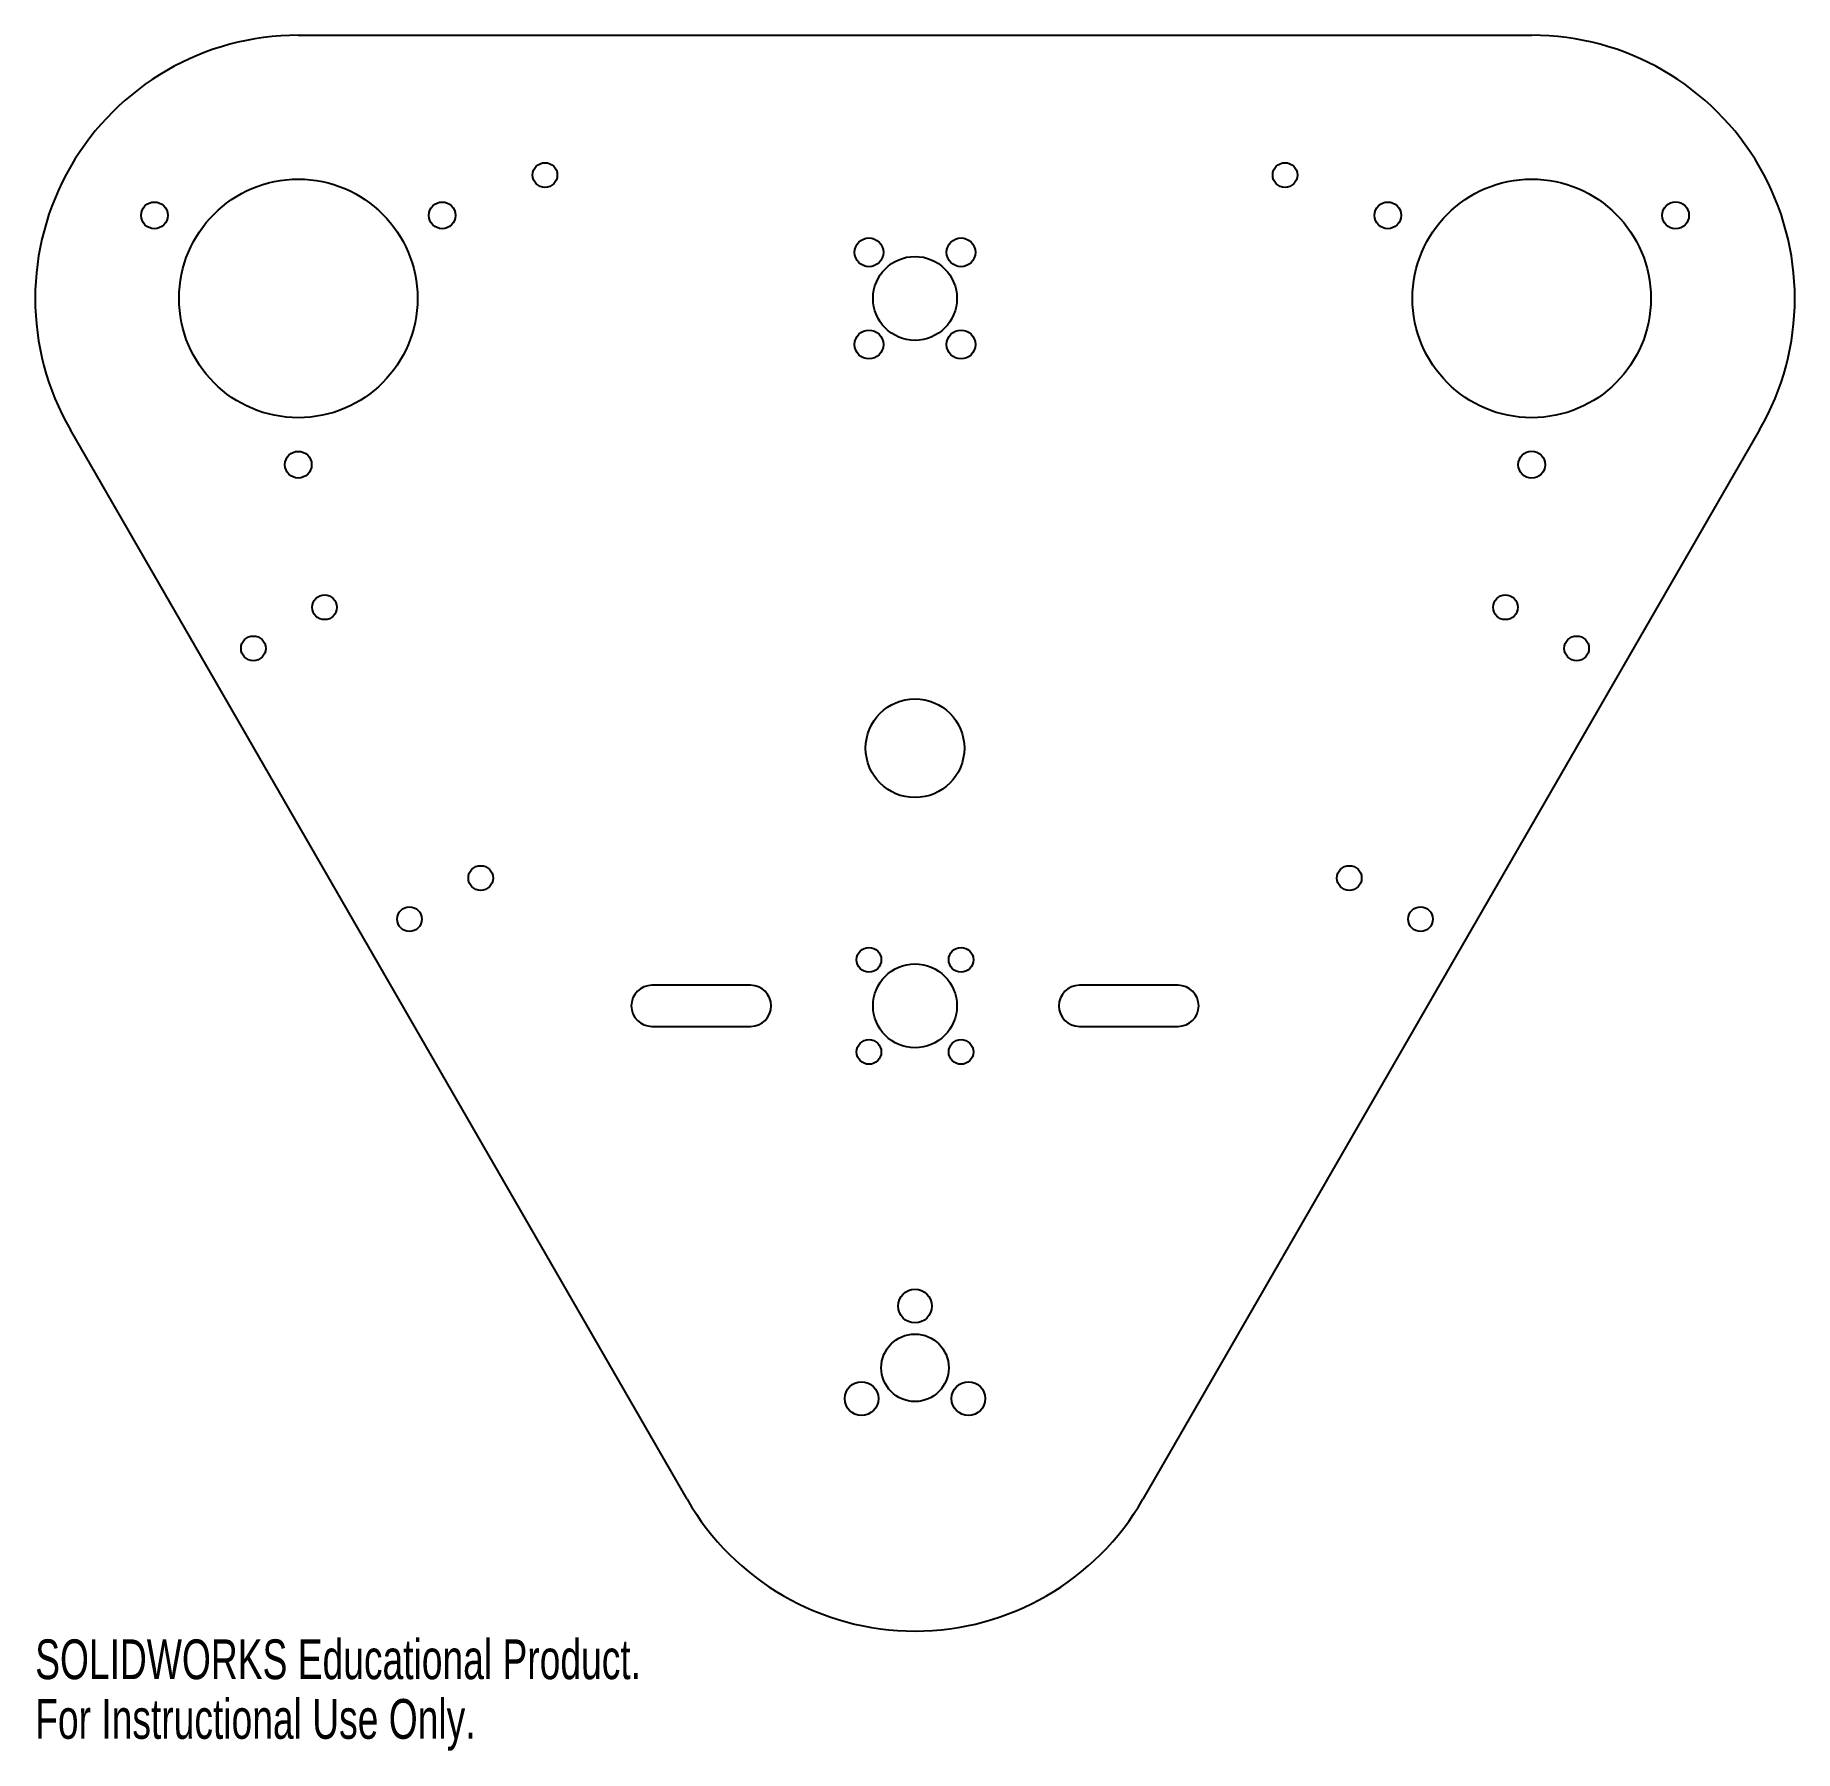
# Model space of a CAD drawing. Header units: millimetres. Extents: x -107 to 107, y -79 to 130.
import ezdxf

# ---------------------------------------------------------------- set-up
doc = ezdxf.new("R2010")
doc.units = ezdxf.units.MM
doc.styles.add('SLDTEXTSTYLE0', font='TXT', dxfattribs={"width": 0.7})

msp = doc.modelspace()

# ---------------------------------------------------------------- linework, layer by layer
at = {"color": 7, "linetype": 'Continuous', "lineweight": 25}
for p, q in [((-75, 130), (75, 130)), ((-27.72, -47.99), (-102.72, 82.01)), ((102.72, 82.01), (27.72, -47.99)), ((-20, 14.5), (-32, 14.5)), ((32, 14.5), (20, 14.5)), ((-32, 9.5), (-20, 9.5)), ((20, 9.5), (32, 9.5))]:
    msp.add_line(p, q, dxfattribs=at)
for centre, radius in [((-45, 113), 1.5), ((45, 113), 1.5), ((-75, 98), 14.5), ((75, 98), 14.5), ((-92.5, 108.1), 1.62), ((-57.5, 108.1), 1.62), ((57.5, 108.1), 1.62), ((92.5, 108.1), 1.63), ((-5.6, 103.6), 1.75), ((5.6, 103.6), 1.75), ((0, 98), 5.1), ((-5.6, 92.4), 1.75), ((5.6, 92.4), 1.75), ((-75, 77.79), 1.62), ((75, 77.79), 1.63), ((-71.81, 60.45), 1.5), ((71.81, 60.45), 1.5), ((-80.47, 55.46), 1.5), ((80.47, 55.46), 1.5), ((0, 43.32), 6), ((-52.82, 27.54), 1.5), ((52.82, 27.54), 1.5), ((-61.48, 22.54), 1.5), ((61.48, 22.54), 1.5), ((-5.6, 17.6), 1.5), ((5.6, 17.6), 1.5), ((0, 12), 5.1), ((-5.6, 6.4), 1.5), ((5.6, 6.4), 1.5), ((0, -24.5), 2.05), ((0, -32), 4.1), ((-6.5, -35.75), 2.05), ((6.5, -35.75), 2.05)]:
    msp.add_circle(centre, radius, dxfattribs=at)
for centre, radius, start, end in [((-75, 98), 32, 90, 209.9816), ((75, 98), 32, 330.0184, 90), ((-32, 12), 2.5, 90, 270), ((-20, 12), 2.5, 270, 90), ((20, 12), 2.5, 90, 270), ((32, 12), 2.5, 270, 90), ((0, -32), 32, 209.9816, 330.0184)]:
    msp.add_arc(centre, radius, start, end, dxfattribs=at)

# ---------------------------------------------------------------- texts
at = {"color": 7, "linetype": 'Continuous', "char_height": 4.8336, "attachment_point": 1, "style": 'SLDTEXTSTYLE0'}
for s, insert in [('SOLIDWORKS Educational Product.', (-107, -65.02)), ('For Instructional Use Only.', (-107, -72.27))]:
    msp.add_mtext(s, dxfattribs=dict(at, insert=insert))

doc.saveas('drawing.dxf')
